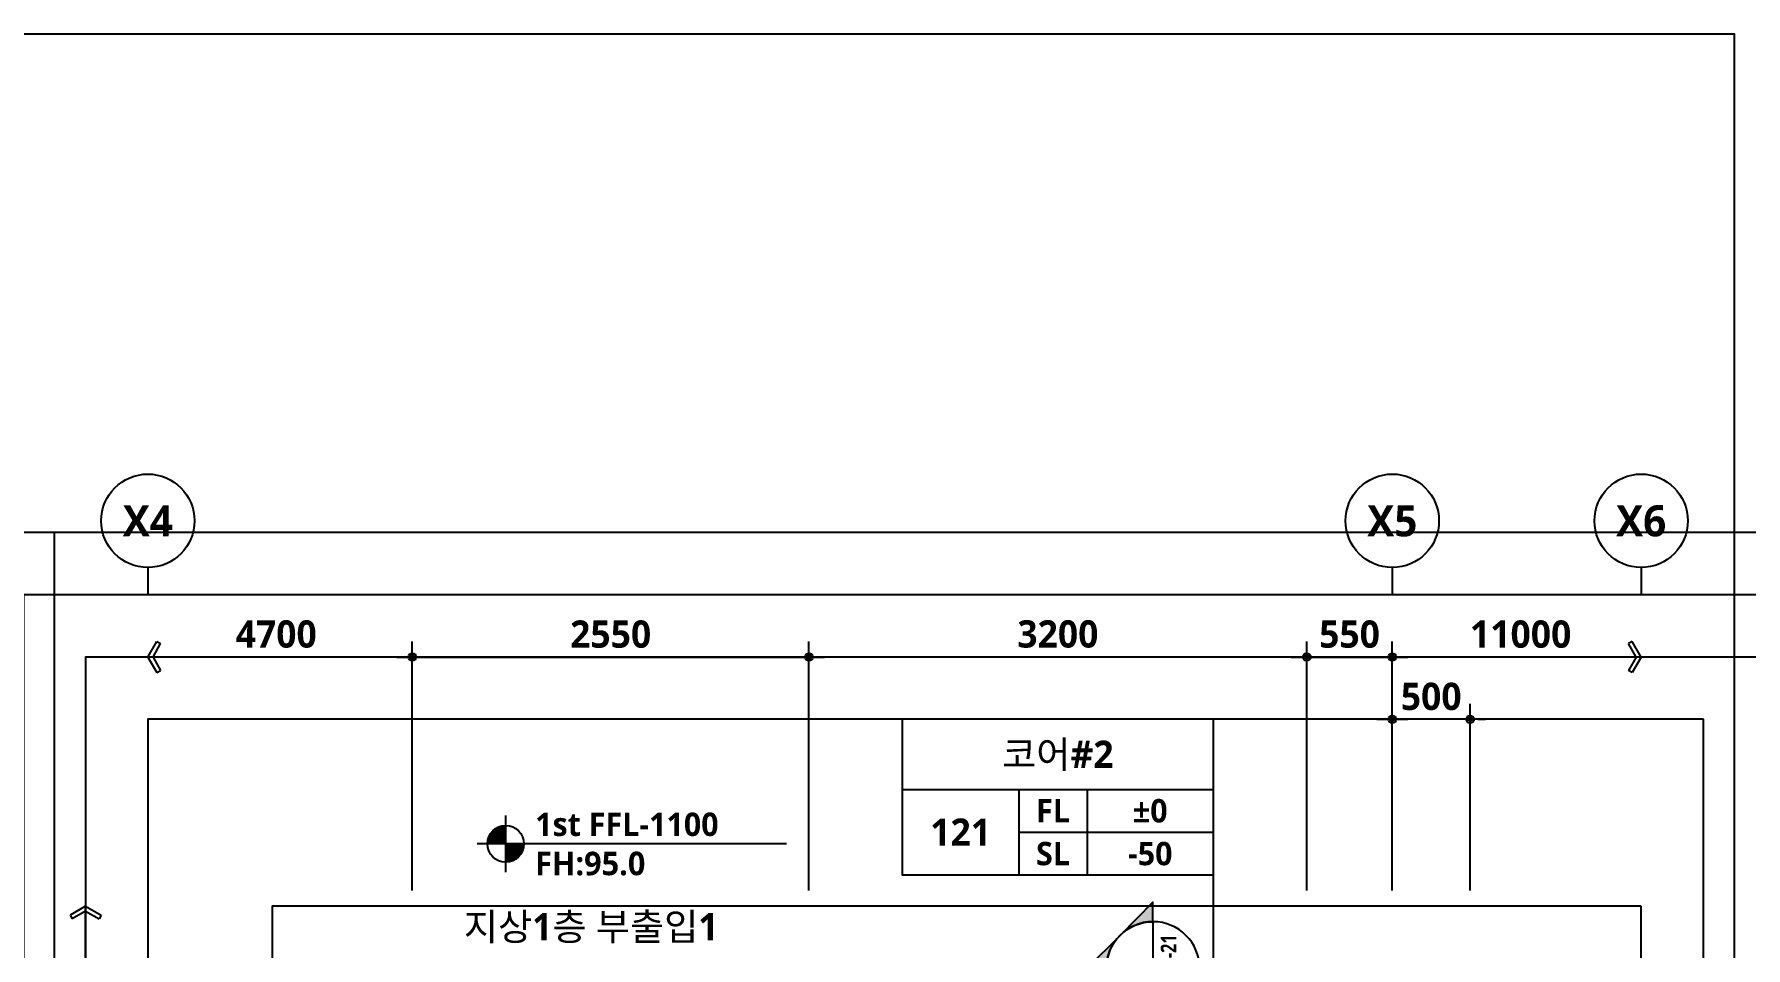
# Model space of a CAD drawing. Header units: millimetres. Extents: x -12482 to 126000, y 0 to 220200.
# Drawn here: x 25569 to 36572, y 52533 to 58400 of the extents above; entities that cross this region are included whole.
import ezdxf
from ezdxf.enums import TextEntityAlignment as Align

# ---------------------------------------------------------------- set-up
doc = ezdxf.new("R2010")
doc.units = ezdxf.units.MM
doc.header["$LTSCALE"] = 60
doc.layers.get('Defpoints').update_dxf_attribs({"color": 153})
for name, color, linetype in [('A-ANNO-GRA1', 7, 'Continuous'), ('A-ANNO-PONT', 7, 'Continuous'), ('A-ANNO-TEXT1', 7, 'Continuous'), ('A-ANNO-TEXT2', 3, 'Continuous'), ('A-ST-AXIS-BUB', 7, 'Continuous'), ('A-ST-AXIS-DIM', 7, 'Continuous'), ('AA-MKXS', 3, 'Continuous')]:
    doc.layers.add(name, color=color, linetype=linetype)
doc.layers.add('Defpoint', color=161, linetype='Continuous', plot=False)
doc.layers.add('G(그리드1)', color=185, linetype='Continuous', plot=False)
doc.styles.add('2020음성 1차', font='NanumGothicBold.ttf')
doc.styles.add('SAMOO', font='romans.shx', dxfattribs={"bigfont": 'whgtxt.shx'})
doc.styles.add('SH_나눔', font='')
doc.styles.add('SH_대대리576', font='')
doc.styles.add('SH_진천_나눔', font='')
doc.styles.get('SH_나눔').set_extended_font_data('NanumGothic', bold=True)
doc.styles.get('SH_대대리576').set_extended_font_data('NanumGothic', bold=True)
doc.styles.get('SH_진천_나눔').set_extended_font_data('NanumGothic', bold=True)
doc.dimstyles.new('SHP 50', dxfattribs={"dimscale": 50, "dimtxt": 3.5, "dimasz": 1, "dimexe": 2, "dimexo": 2, "dimgap": 1, "dimtad": 1, "dimdec": 0, "dimzin": 0, "dimdsep": 46, "dimtxsty": 'SH_진천_나눔', "dimblk": 'DIMDOT', "dimcen": 0.09, "dimclrd": 256, "dimclre": 256, "dimclrt": 3, "dimadec": 0, "dimazin": 1, "dimtfac": 1, "dimtdec": 0, "dimtix": 1, "dimtmove": 2, "dimatfit": 0, "dimldrblk": 'DIMDOT', "dimfxl": 1, "dimtolj": 1, "dimtzin": 0, "dimlwd": -1, "dimlwe": -1, "dimarcsym": 0})

# ---------------------------------------------------------------- blocks, each defined once
blk = doc.blocks.new('DIMDOT')
at = {"color": 0}
blk.add_line((-2, 0), (2, 0), dxfattribs=at)
for radius in [0.5, 0.25]:
    blk.add_circle((0, 0), radius, dxfattribs=at)
blk = doc.blocks.new('*D17114')
at = {"layer": 'A-ST-AXIS-DIM'}
for p, q in [((28000, 52900), (28000, 54500)), ((30550, 52900), (30550, 54500)), ((28050, 54400), (30500, 54400))]:
    blk.add_line(p, q, dxfattribs=at)
at = {"layer": 'Defpoints', "color": 0}
for p in [(30550, 54400), (28000, 52800), (30550, 52800)]:
    blk.add_point(p, dxfattribs=at)
at = {"layer": 'A-ST-AXIS-DIM', "linetype": 'ByBlock', "xscale": 50, "yscale": 50, "zscale": 50, "rotation": 180}
blk.add_blockref('DIMDOT', (28000, 54400), dxfattribs=at)
at = {"layer": 'A-ST-AXIS-DIM', "linetype": 'ByBlock', "xscale": 50, "yscale": 50, "zscale": 50}
blk.add_blockref('DIMDOT', (30550, 54400), dxfattribs=at)
at = {"layer": 'A-ST-AXIS-DIM', "color": 3, "insert": (29275, 54546), "char_height": 175, "attachment_point": 5, "style": 'SH_진천_나눔'}
blk.add_mtext('\\A1;2550', dxfattribs=at)
blk = doc.blocks.new('*D17115')
at = {"layer": 'A-ST-AXIS-DIM'}
for p, q in [((30550, 52900), (30550, 54500)), ((33750, 52900), (33750, 54500)), ((33700, 54400), (30600, 54400))]:
    blk.add_line(p, q, dxfattribs=at)
at = {"layer": 'Defpoints', "color": 0}
for p in [(30550, 54400), (30550, 52800), (33750, 52800)]:
    blk.add_point(p, dxfattribs=at)
at = {"layer": 'A-ST-AXIS-DIM', "linetype": 'ByBlock', "xscale": 50, "yscale": 50, "zscale": 50, "rotation": 180}
blk.add_blockref('DIMDOT', (30550, 54400), dxfattribs=at)
at = {"layer": 'A-ST-AXIS-DIM', "linetype": 'ByBlock', "xscale": 50, "yscale": 50, "zscale": 50}
blk.add_blockref('DIMDOT', (33750, 54400), dxfattribs=at)
at = {"layer": 'A-ST-AXIS-DIM', "color": 3, "insert": (32150, 54547), "char_height": 175, "attachment_point": 5, "style": 'SH_진천_나눔'}
blk.add_mtext('\\A1;3200', dxfattribs=at)
blk = doc.blocks.new('arrow1')
at = {"color": 0}
for p, q in [((0, 0), (0.286, 0.501)), ((0, 0), (0.286, -0.501)), ((0.165, 0), (0.41, 0.429)), ((0.165, 0), (0.41, -0.429)), ((0.286, 0.501), (0.41, 0.43)), ((0.286, -0.501), (0.41, -0.43))]:
    blk.add_line(p, q, dxfattribs=at)
blk = doc.blocks.new('*D17118')
at = {"layer": 'A-ST-AXIS-DIM'}
for p, q in [((33750, 52900), (33750, 54500)), ((34300, 52900), (34300, 54500)), ((33800, 54400), (34250, 54400))]:
    blk.add_line(p, q, dxfattribs=at)
at = {"layer": 'Defpoints', "color": 0}
for p in [(34300, 54400), (33750, 52800), (34300, 52800)]:
    blk.add_point(p, dxfattribs=at)
at = {"layer": 'A-ST-AXIS-DIM', "linetype": 'ByBlock', "xscale": 50, "yscale": 50, "zscale": 50, "rotation": 180}
blk.add_blockref('DIMDOT', (33750, 54400), dxfattribs=at)
at = {"layer": 'A-ST-AXIS-DIM', "linetype": 'ByBlock', "xscale": 50, "yscale": 50, "zscale": 50}
blk.add_blockref('DIMDOT', (34300, 54400), dxfattribs=at)
at = {"layer": 'A-ST-AXIS-DIM', "color": 3, "insert": (34025, 54546), "char_height": 175, "attachment_point": 5, "style": 'SH_진천_나눔'}
blk.add_mtext('\\A1;550', dxfattribs=at)
blk = doc.blocks.new('A-ST-AXIS-BUB-1')
at = {"layer": 'A-ST-AXIS-BUB'}
blk.add_line((0, 350), (0, 0), dxfattribs=at)
blk.add_circle((0, 950), 600, dxfattribs=at)
blk = doc.blocks.new('*D17766')
at = {"layer": 'A-ST-AXIS-DIM'}
for p, q in [((34300, 52900), (34300, 54100)), ((34800, 52900), (34800, 54100)), ((34250, 54000), (34200, 54000)), ((34800, 54000), (34300, 54000)), ((34850, 54000), (34900, 54000))]:
    blk.add_line(p, q, dxfattribs=at)
at = {"layer": 'Defpoints', "color": 0}
for p in [(34300, 54000), (34300, 52800), (34800, 52800)]:
    blk.add_point(p, dxfattribs=at)
at = {"layer": 'A-ST-AXIS-DIM', "linetype": 'ByBlock', "xscale": 50, "yscale": 50, "zscale": 50}
blk.add_blockref('DIMDOT', (34300, 54000), dxfattribs=at)
at = {"layer": 'A-ST-AXIS-DIM', "linetype": 'ByBlock', "xscale": 50, "yscale": 50, "zscale": 50, "rotation": 180}
blk.add_blockref('DIMDOT', (34800, 54000), dxfattribs=at)
at = {"layer": 'A-ST-AXIS-DIM', "color": 3, "insert": (34550, 54146), "char_height": 175, "attachment_point": 5, "style": 'SH_진천_나눔'}
blk.add_mtext('\\A1;500', dxfattribs=at)
blk = doc.blocks.new('G$C9D92D8A7')
at = {"layer": 'A-ANNO-GRA1'}
for p, q in [((0, 11), (40, 11)), ((15, 11), (15, 0)), ((23.75, 11), (23.75, 0)), ((15, 5.5), (40, 5.5))]:
    blk.add_line(p, q, dxfattribs=at)
blk.add_lwpolyline([(0, 20), (0, 0), (40, 0), (40, 20)], close=True, dxfattribs=at)
at = {"style": '2020음성 1차'}
for tag, height, p in [('실명', 3.5, (20, 15.5)), ('마감레벨', 3, (31.875, 8.25)), ('실번호', 3.5, (7.5, 5.5)), ('구조레벨', 3, (31.875, 2.75))]:
    blk.add_attdef(tag, text='', height=height, dxfattribs=at).set_placement(p, align=Align.MIDDLE_CENTER)
at = {"layer": 'A-ANNO-TEXT1', "style": 'SH_나눔'}
for s, p in [('FL', (19.375, 8.25)), ('SL', (19.375, 2.75))]:
    blk.add_text(s, height=3, dxfattribs=at).set_placement(p, align=Align.MIDDLE)
blk = doc.blocks.new('G$CE9562CCE')
at = {"layer": 'A-ANNO-PONT'}
for points in [[(1814, 2981, 0.4142136), (648, 1814), (1814, 1814)], [(1814, 648, 0.4142136), (2981, 1814), (1814, 1814)]]:
    blk.add_hatch(color=256, dxfattribs=at).paths.add_polyline_path(points)
for p, q in [((1814, 3629), (1814, 0)), ((19728, 1814), (0, 1814))]:
    blk.add_line(p, q, dxfattribs=at)
blk.add_circle((1814, 1814), 1166, dxfattribs=at)
at = {"style": 'SH_대대리576'}
blk.add_attdef('레벨', (3696, 2314), '', height=1500, dxfattribs=at)
blk = doc.blocks.new('*U15083')
at = {"layer": 'AA-MKXS'}
blk.add_hatch(color=3, dxfattribs=at).paths.add_polyline_path([(0, 8.49), (-4.24, 4.24, -0.414214), (4.24, 4.24)])
h = blk.add_hatch(color=3, dxfattribs=at)
h.paths.add_polyline_path([(-8.49, 0), (-6, 0, -0.198912), (-4.24, 4.24)])
h.paths.add_polyline_path([(6, 0), (8.49, 0), (4.24, 4.24, -0.198912)])
at = {"layer": 'AA-MKXS', "color": 3, "linetype": 'Continuous', "ltscale": 5}
blk.add_line((-6, 0), (6, 0), dxfattribs=at)
at = {"layer": 'AA-MKXS', "color": 3}
for points in [[(4.24, 4.24, 0.414214), (-4.24, 4.24), (0, 8.49)], [(-4.24, 4.24, 0.198912), (-6, 0), (-8.49, 0)], [(8.49, 0), (6, 0, 0.198912), (4.24, 4.24)]]:
    blk.add_lwpolyline(points, format="xyb", close=True, dxfattribs=at)
at = {"layer": 'AA-MKXS', "color": 3, "linetype": 'Continuous', "ltscale": 5}
blk.add_circle((0, 0), 6, dxfattribs=at)
at = {"layer": 'AA-MKXS', "style": 'SAMOO', "width": 0.85}
blk.add_attdef('ViewNUM', text='', height=2.5, dxfattribs=at).set_placement((0, 1), align=Align.BOTTOM_CENTER)
blk.add_attdef('SheetNUM', text='', height=2.5, dxfattribs=at).set_placement((0, -1), align=Align.TOP_CENTER)

msp = doc.modelspace()

# ---------------------------------------------------------------- linework, layer by layer
msp.add_lwpolyline([(33150, 49450), (33150, 53000)])
at = {"layer": 'A-ST-AXIS-DIM'}
for p, q in [((34300, 52900), (34300, 54500)), ((34300, 52900), (34300, 54500)), ((27950, 54400), (26300, 54400)), ((35900, 54400), (34350, 54400)), ((25900, 50850), (25900, 52800))]:
    msp.add_line(p, q, dxfattribs=at)
at = {"layer": 'Defpoint'}
msp.add_lwpolyline([(1000, 30700), (36500, 30700), (36500, 58400), (1000, 58400)], close=True, dxfattribs=at)
at = {"layer": 'G(그리드1)'}
for points in [[(25700, 55200), (13300, 55200), (13300, 33900), (25700, 33900)], [(37500, 55200), (25100, 55200), (25100, 33900), (37500, 33900)], [(37100, 54800), (25500, 54800), (25500, 35100), (37100, 35100)], [(36700, 54400), (25900, 54400), (25900, 35500), (36700, 35500)], [(36300, 54000), (26300, 54000), (26300, 35900), (36300, 35900)], [(35900, 52800), (27100, 52800), (27100, 36700), (35900, 36700)]]:
    msp.add_lwpolyline(points, close=True, dxfattribs=at)

# ---------------------------------------------------------------- block references
ref = msp.add_blockref('G$CE9562CCE', (28417.1, 53017.1), dxfattribs=dict(xscale=0.1008194605752694, yscale=0.1008194605752694, zscale=0.1008194605752694))
ref.add_attrib('레벨', '1st FFL-1100', (28789.7, 53250.4, 27298.5), dxfattribs={"height": 150, "style": 'SH_대대리576'})
ref = msp.add_blockref('*U15083', (32761.5, 52400), dxfattribs=dict(xscale=-50, yscale=50, zscale=50, rotation=89.99999999999966))
ref.add_attrib('SheetNUM', 'A-500-21', dxfattribs={"layer": 'AA-MKXS', "height": 100, "rotation": 90, "style": '2020음성 1차', "width": 0.8}).set_placement((32811.5, 52400), align=Align.TOP_CENTER)
ref.add_attrib('ViewNUM', '1', dxfattribs={"layer": 'AA-MKXS', "height": 125, "rotation": 90, "style": '2020음성 1차'}).set_placement((32711.5, 52400), align=Align.BOTTOM_CENTER)
at = {"layer": 'A-ANNO-TEXT1'}
ref = msp.add_blockref('G$C9D92D8A7', (31150, 53000), dxfattribs=dict(at, xscale=50, yscale=50, zscale=50))
ref.add_attrib('실명', '코어#2', dxfattribs={"layer": 'A-ANNO-TEXT2', "height": 175, "style": '2020음성 1차'}).set_placement((32150, 53775, 68666.7), align=Align.MIDDLE_CENTER)
ref.add_attrib('실번호', '121', dxfattribs={"layer": 'A-ANNO-TEXT2', "height": 175, "style": '2020음성 1차'}).set_placement((31525, 53275, 68666.7), align=Align.MIDDLE_CENTER)
ref.add_attrib('마감레벨', '%%p0', dxfattribs={"height": 150, "style": '2020음성 1차'}).set_placement((32743.7, 53412.5, 68666.7), align=Align.MIDDLE_CENTER)
ref.add_attrib('구조레벨', '-50', dxfattribs={"height": 150, "style": '2020음성 1차'}).set_placement((32743.7, 53137.5, 68666.7), align=Align.MIDDLE_CENTER)
at = {"layer": 'A-ST-AXIS-BUB', "xscale": 0.5, "yscale": 0.5, "zscale": 0.5}
for p in [(26300, 54800), (34300, 54800), (35900, 54800)]:
    msp.add_blockref('A-ST-AXIS-BUB-1', p, dxfattribs=at)
at = {"layer": 'A-ST-AXIS-DIM'}
for name, p, xscale, yscale, zscale, rotation in [('arrow1', (26300, 54400), -200, 200, 200, 179.9999999999859), ('arrow1', (35900, 54400), 200, 200, 200, 180.0000000000133), ('DIMDOT', (34300, 54400), 50, 50, 50, 180), ('arrow1', (25900, 52800), 200, 200, 200, 270.0000000000144)]:
    msp.add_blockref(name, p, dxfattribs=dict(at, xscale=xscale, yscale=yscale, zscale=zscale, rotation=rotation))
at = {"layer": 'A-ST-AXIS-DIM', "xscale": 50, "yscale": 50, "zscale": 50}
msp.add_blockref('DIMDOT', (28000, 54400), dxfattribs=at)

# ---------------------------------------------------------------- texts
at = {"color": 1, "style": 'SH_대대리576'}
msp.add_text('FH:95.0', height=151.1, dxfattribs=at).set_placement((28789.7, 53074), align=Align.MIDDLE_LEFT)
at = {"layer": 'A-ANNO-TEXT1', "style": 'SH_진천_나눔'}
for s, p in [('X4', (26300, 55275)), ('X5', (34300, 55275)), ('X6', (35900, 55275))]:
    msp.add_text(s, height=200, dxfattribs=at).set_placement(p, align=Align.MIDDLE_CENTER)
msp.add_text('지상1층 부출입1', height=175, dxfattribs=at).set_placement((29150, 52670.3), align=Align.MIDDLE)
at = {"layer": 'A-ST-AXIS-DIM', "color": 3, "char_height": 175, "attachment_point": 5, "style": 'SH_진천_나눔'}
for s, insert in [('\\A1;4700', (27125, 54546.6)), ('\\A1;11000', (35125, 54546))]:
    msp.add_mtext(s, dxfattribs=dict(at, insert=insert))

# ---------------------------------------------------------------- dimensions: what is measured, and where the dimension line sits
at = {"layer": 'A-ST-AXIS-DIM'}
dim = msp.add_linear_dim(base=(30550, 54400), p1=(28000, 52800), p2=(30550, 52800), dimstyle='SHP 50', dxfattribs=at)
dim.commit()
dim.dimension.update_dxf_attribs({"geometry": '*D17114', "text_midpoint": (29275, 54546.4)})
for base, p1, p2, angle, picture, middle in [((30550, 54400), (33750, 52800), (30550, 52800), 180, '*D17115', (32150, 54546.6)), ((34300, 54400), (33750, 52800), (34300, 52800), 0, '*D17118', (34025, 54546.2)), ((34300, 54000), (34800, 52800), (34300, 52800), 180, '*D17766', (34550, 54146.2))]:
    dim = msp.add_linear_dim(base=base, p1=p1, p2=p2, angle=angle, dimstyle='SHP 50', dxfattribs=at)
    dim.commit()
    dim.dimension.update_dxf_attribs({"geometry": picture, "text_midpoint": middle})

doc.saveas('drawing.dxf')
